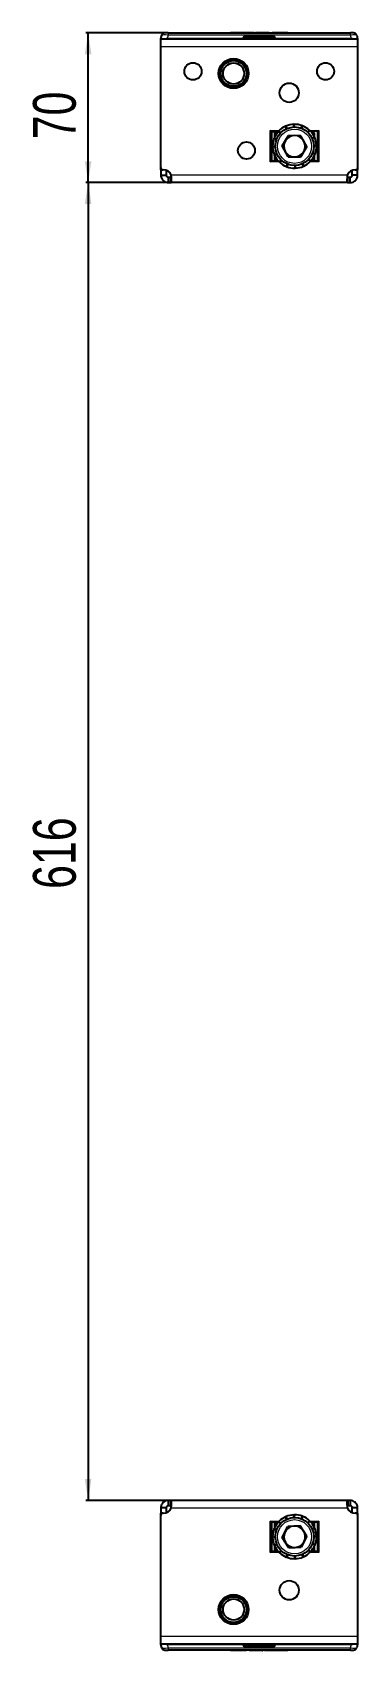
# Model space of a CAD drawing. Header units: millimetres. Extents: x 0 to 3457, y -608 to 599.
# Drawn here: x 3 to 155, y -608 to 148 of the extents above; entities that cross this region are included whole.
import ezdxf

# ---------------------------------------------------------------- set-up
doc = ezdxf.new("R2010")
doc.units = ezdxf.units.MM
doc.layers.add('FORMAT', color=7, linetype='Continuous')
doc.styles.add('SLDTEXTSTYLE0', font='TXT', dxfattribs={"width": 0.75})
doc.dimstyles.new('SLDDIMSTYLE0', dxfattribs={"dimtxt": 20, "dimasz": 10, "dimexe": 0, "dimexo": 0.0625, "dimgap": 5, "dimtad": 2, "dimdec": 1, "dimrnd": 1e-09, "dimzin": 12, "dimdsep": 46, "dimtxsty": 'SLDTEXTSTYLE0', "dimsah": 1, "dimcen": 0.09, "dimadec": 0, "dimazin": 3, "dimtfac": 1, "dimtofl": 0, "dimtmove": 0, "dimatfit": 3, "dimfxl": 0, "dimfrac": 2, "dimtolj": 1, "dimtzin": 12, "dimarcsym": 0})

# ---------------------------------------------------------------- blocks, each defined once
blk = doc.blocks.new('_D_5')
at = {"layer": 'FORMAT'}
for p, q in [((65.28, 147.96), (28.38, 147.96)), ((29.38, 77.96), (29.38, 147.96)), ((67.96, 77.96), (28.38, 77.96))]:
    blk.add_line(p, q, dxfattribs=at)
for points in [[(29.38, 147.96), (27.84, 137.96), (30.92, 137.96)], [(29.38, 77.96), (30.92, 87.96), (27.84, 87.96)]]:
    blk.add_solid(points, dxfattribs=at)
at = {"layer": 'FORMAT', "insert": (3.6, 98.18), "char_height": 20, "attachment_point": 1, "rotation": 90, "style": 'SLDTEXTSTYLE0'}
blk.add_mtext('70', dxfattribs=at)
blk = doc.blocks.new('_D_6')
at = {"layer": 'FORMAT'}
for p, q in [((67.96, 77.96), (28.38, 77.96)), ((29.38, 77.96), (29.38, -538.04)), ((67.96, -538.04), (28.38, -538.04))]:
    blk.add_line(p, q, dxfattribs=at)
for points in [[(29.38, 77.96), (27.84, 67.96), (30.92, 67.96)], [(29.38, -538.04), (30.92, -528.04), (27.84, -528.04)]]:
    blk.add_solid(points, dxfattribs=at)
at = {"layer": 'FORMAT', "insert": (3.6, -252.21), "char_height": 20, "attachment_point": 1, "rotation": 90, "style": 'SLDTEXTSTYLE0'}
blk.add_mtext('616', dxfattribs=at)

msp = doc.modelspace()

# ---------------------------------------------------------------- linework, layer by layer
at = {"color": 7, "linetype": 'Continuous', "lineweight": 25}
for p, q in [((63.39, 145.16), (63.84, 146.85)), ((63.39, 144.96), (63.39, 145.16)), ((63.39, 141.46), (63.39, 144.96)), ((155.39, 144.96), (63.39, 144.96)), ((66.74, 147.96), (65.29, 147.96)), ((101.89, 145.16), (66.28, 145.16)), ((66.74, 147.96), (152.04, 147.96)), ((95.96, 148.16), (95.96, 147.96)), ((101.61, 148.16), (101.67, 148.16)), ((101.67, 148.16), (101.67, 147.96)), ((101.67, 148.16), (102.8, 148.16)), ((101.89, 145.66), (101.89, 145.16)), ((101.89, 144.96), (101.89, 145.16)), ((116.39, 146.16), (102.39, 146.16)), ((102.8, 148.16), (102.8, 147.96)), ((102.8, 148.16), (105.47, 148.16)), ((105.47, 148.16), (105.47, 147.96)), ((105.47, 148.16), (106.96, 148.16)), ((106.96, 148.16), (106.96, 147.96)), ((107.77, 148.19), (107.77, 147.96)), ((111.24, 148.16), (114.07, 148.16)), ((114.07, 148.16), (114.07, 147.96)), ((115.21, 148.16), (115.21, 147.96)), ((115.46, 148.16), (115.46, 147.96)), ((116.7, 148.16), (116.7, 147.96)), ((116.89, 145.16), (116.89, 145.66)), ((152.49, 145.16), (116.89, 145.16)), ((116.89, 144.96), (116.89, 145.16)), ((117.13, 148.16), (122.38, 148.16)), ((122.81, 148.16), (122.81, 147.96)), ((153.48, 147.96), (152.04, 147.96)), ((154.93, 146.85), (155.39, 145.16)), ((155.39, 145.16), (155.39, 144.96)), ((155.39, 144.96), (155.39, 141.46)), ((63.39, 84.86), (63.39, 141.46)), ((155.39, 141.46), (155.39, 84.86)), ((114.89, 101.96), (114.54, 102.31)), ((118.4, 101.96), (114.89, 101.96)), ((114.89, 101.96), (114.89, 87.96)), ((115.24, 101.61), (114.89, 101.96)), ((117.44, 98.08), (116.27, 98.52)), ((116.36, 98.75), (117.49, 98.2)), ((116.64, 99.38), (116.64, 101.26)), ((117.8, 101.26), (116.64, 101.26)), ((119.28, 101.07), (118.36, 101.92)), ((118.54, 102.1), (119.37, 101.17)), ((118.89, 101.71), (118.89, 101.44)), ((120.11, 95.09), (123.12, 100.03)), ((122.12, 103.14), (121.6, 104.27)), ((121.83, 104.37), (122.24, 103.19)), ((128.89, 99.89), (123.12, 100.03)), ((125.54, 103.95), (125.49, 105.2)), ((125.74, 105.21), (125.66, 103.96)), ((131.66, 94.83), (128.89, 99.89)), ((129.01, 103.4), (129.44, 104.57)), ((129.67, 104.49), (129.12, 103.36)), ((132, 101.57), (132.85, 102.48)), ((133.03, 102.31), (132.09, 101.48)), ((136.89, 101.96), (133.37, 101.96)), ((135.14, 101.26), (133.97, 101.26)), ((134.06, 98.72), (135.2, 99.25)), ((135.3, 99.02), (134.11, 98.61)), ((135.14, 99.38), (135.14, 101.26)), ((137.24, 102.31), (136.89, 101.96)), ((136.89, 101.96), (136.89, 87.96)), ((115.64, 94.82), (116.89, 94.74)), ((116.89, 94.61), (115.64, 94.57)), ((116.47, 90.9), (117.66, 91.31)), ((117.71, 91.2), (116.57, 90.68)), ((122.88, 90.03), (120.11, 95.09)), ((131.66, 94.83), (128.66, 89.9)), ((135.41, 91.17), (134.28, 91.72)), ((134.33, 91.84), (135.5, 91.41)), ((134.88, 95.31), (136.13, 95.36)), ((136.13, 95.11), (134.88, 95.18)), ((63.39, 83.96), (63.39, 84.86)), ((63.39, 83.96), (63.39, 81.46)), ((65.89, 83.74), (65.89, 81.46)), ((114.89, 87.96), (114.54, 87.61)), ((115.24, 88.31), (114.89, 87.96)), ((114.89, 87.96), (118.4, 87.96)), ((116.64, 88.66), (116.64, 90.54)), ((116.64, 88.66), (117.8, 88.66)), ((118.74, 87.61), (119.68, 88.44)), ((119.77, 88.36), (118.92, 87.44)), ((122.1, 85.44), (122.65, 86.56)), ((122.77, 86.52), (122.33, 85.35)), ((122.88, 90.03), (128.66, 89.9)), ((126.03, 84.71), (126.11, 85.96)), ((126.23, 85.97), (126.28, 84.72)), ((129.94, 85.55), (129.53, 86.73)), ((129.65, 86.78), (130.17, 85.65)), ((133.24, 87.82), (132.4, 88.76)), ((132.49, 88.85), (133.41, 88)), ((132.89, 88.21), (132.89, 88.48)), ((136.89, 87.96), (133.37, 87.96)), ((133.97, 88.66), (135.14, 88.66)), ((135.14, 88.66), (135.14, 90.54)), ((136.89, 87.96), (136.54, 88.31)), ((137.24, 87.61), (136.89, 87.96)), ((152.89, 81.46), (152.89, 83.74)), ((155.39, 84.86), (155.39, 83.96)), ((155.39, 81.46), (155.39, 83.96)), ((63.39, 81.46), (65.89, 81.46)), ((66.89, 80.46), (67.97, 80.46)), ((66.89, 77.96), (66.89, 80.46)), ((66.89, 77.96), (67.97, 77.96)), ((67.97, 77.96), (67.97, 80.46)), ((150.8, 77.96), (67.97, 77.96)), ((150.8, 77.96), (150.8, 80.46)), ((150.8, 80.46), (151.89, 80.46)), ((150.8, 77.96), (151.89, 77.96)), ((151.89, 77.96), (151.89, 80.46)), ((155.39, 81.46), (152.89, 81.46)), ((65.89, -541.54), (63.39, -541.54)), ((63.39, -541.54), (63.39, -544.04)), ((63.39, -544.94), (63.39, -544.04)), ((65.89, -541.54), (65.89, -543.82)), ((66.89, -540.54), (66.89, -538.04)), ((67.97, -538.04), (66.89, -538.04)), ((67.97, -540.54), (66.89, -540.54)), ((150.8, -538.04), (67.97, -538.04)), ((67.97, -540.54), (67.97, -538.04)), ((150.8, -538.04), (150.8, -540.54)), ((151.89, -538.04), (150.8, -538.04)), ((151.89, -540.54), (150.8, -540.54)), ((151.89, -538.04), (151.89, -540.54)), ((155.39, -541.54), (152.89, -541.54)), ((152.89, -543.82), (152.89, -541.54)), ((155.39, -544.04), (155.39, -541.54)), ((155.39, -544.04), (155.39, -544.94)), ((63.39, -601.54), (63.39, -544.94)), ((114.89, -548.04), (114.54, -547.69)), ((114.89, -548.04), (114.89, -562.04)), ((118.4, -548.04), (114.89, -548.04)), ((115.24, -548.39), (114.89, -548.04)), ((117.47, -551.84), (116.3, -551.4)), ((116.4, -551.16), (117.52, -551.72)), ((116.64, -550.62), (116.64, -548.74)), ((117.8, -548.74), (116.64, -548.74)), ((119.34, -548.87), (118.43, -548.01)), ((118.54, -548.04), (118.46, -548.04)), ((118.6, -547.83), (119.42, -548.77)), ((118.89, -548.29), (118.89, -548.44)), ((119.47, -548.73), (118.89, -548.4)), ((119.46, -548.74), (119.2, -548.74)), ((120.12, -555.34), (122.74, -550.2)), ((122.2, -546.83), (121.69, -545.69)), ((121.92, -545.59), (122.31, -546.78)), ((128.51, -549.89), (122.74, -550.2)), ((125.62, -546.04), (125.58, -544.79)), ((125.83, -544.79), (125.75, -546.04)), ((131.65, -554.74), (128.51, -549.89)), ((129.08, -546.63), (129.53, -545.46)), ((129.76, -545.55), (129.2, -546.67)), ((132.06, -548.49), (132.92, -547.58)), ((133.1, -547.75), (132.15, -548.58)), ((133.37, -548.04), (136.89, -548.04)), ((135.14, -548.74), (133.97, -548.74)), ((134.1, -551.35), (135.24, -550.84)), ((135.34, -551.07), (134.15, -551.47)), ((135.14, -550.62), (135.14, -548.74)), ((136.89, -548.04), (136.54, -548.39)), ((137.24, -547.69), (136.89, -548.04)), ((136.89, -548.04), (136.89, -562.04)), ((155.39, -544.94), (155.39, -601.54)), ((115.64, -555.09), (116.89, -555.18)), ((116.89, -555.3), (115.64, -555.34)), ((116.44, -559.01), (117.63, -558.61)), ((117.68, -558.73), (116.54, -559.24)), ((116.64, -561.34), (116.64, -559.46)), ((123.27, -560.18), (120.12, -555.34)), ((131.65, -554.74), (129.03, -559.88)), ((135.38, -558.91), (134.25, -558.35)), ((134.3, -558.24), (135.47, -558.68)), ((134.88, -554.77), (136.13, -554.74)), ((136.14, -554.99), (134.88, -554.9)), ((135.14, -561.34), (135.14, -559.46)), ((114.89, -562.04), (114.54, -562.39)), ((115.24, -561.69), (114.89, -562.04)), ((114.89, -562.04), (118.4, -562.04)), ((116.64, -561.34), (117.8, -561.34)), ((118.67, -562.32), (119.62, -561.5)), ((119.71, -561.59), (118.85, -562.5)), ((122.01, -564.53), (122.57, -563.41)), ((122.69, -563.45), (122.24, -564.62)), ((123.27, -560.18), (129.03, -559.88)), ((125.94, -565.29), (126.03, -564.04)), ((126.15, -564.04), (126.19, -565.28)), ((129.86, -564.49), (129.46, -563.3)), ((129.57, -563.25), (130.09, -564.39)), ((132.3, -561.35), (132.89, -561.68)), ((132.31, -561.34), (132.57, -561.34)), ((133.17, -562.25), (132.35, -561.3)), ((132.43, -561.21), (133.34, -562.07)), ((132.89, -561.79), (132.89, -561.64)), ((133.31, -562.04), (133.24, -562.04)), ((136.89, -562.04), (133.37, -562.04)), ((133.97, -561.34), (135.14, -561.34)), ((136.89, -562.04), (136.54, -561.69)), ((137.24, -562.39), (136.89, -562.04)), ((63.39, -605.04), (63.39, -601.54)), ((63.39, -605.24), (63.39, -605.04)), ((63.39, -605.04), (155.39, -605.04)), ((101.89, -605.04), (101.89, -605.24)), ((116.89, -605.04), (116.89, -605.24)), ((155.39, -601.54), (155.39, -605.04)), ((155.39, -605.04), (155.39, -605.24)), ((63.84, -606.93), (63.39, -605.24)), ((65.29, -608.04), (66.74, -608.04)), ((66.28, -605.24), (101.89, -605.24)), ((152.04, -608.04), (66.74, -608.04)), ((95.96, -608.24), (95.96, -608.04)), ((101.64, -608.24), (96.39, -608.24)), ((101.89, -605.24), (101.89, -605.74)), ((102.07, -608.24), (102.07, -608.04)), ((102.39, -606.24), (116.39, -606.24)), ((103.31, -608.24), (103.31, -608.04)), ((103.56, -608.24), (103.56, -608.04)), ((104.7, -608.24), (104.7, -608.04)), ((107.53, -608.24), (104.7, -608.24)), ((111, -608.26), (111, -608.04)), ((111.81, -608.24), (111.81, -608.04)), ((113.3, -608.24), (111.81, -608.24)), ((113.3, -608.24), (113.3, -608.04)), ((115.97, -608.24), (113.3, -608.24)), ((115.97, -608.24), (115.97, -608.04)), ((117.1, -608.24), (115.97, -608.24)), ((116.89, -605.74), (116.89, -605.24)), ((116.89, -605.24), (152.49, -605.24)), ((117.1, -608.24), (117.1, -608.04)), ((117.16, -608.24), (117.1, -608.24)), ((122.81, -608.24), (122.81, -608.04)), ((152.04, -608.04), (153.48, -608.04)), ((155.39, -605.24), (154.93, -606.93))]:
    msp.add_line(p, q, dxfattribs=at)
at = {"color": 8, "linetype": 'Continuous', "lineweight": 18}
for p, q in [((66.74, 146.85), (66.28, 145.16)), ((66.74, 147.96), (66.74, 146.85)), ((152.04, 146.85), (66.74, 146.85)), ((98.07, 148.16), (98.07, 147.96)), ((102.39, 145.66), (101.89, 145.66)), ((102.39, 145.66), (102.39, 146.16)), ((102.39, 145.66), (102.39, 144.96)), ((116.39, 145.66), (102.39, 145.66)), ((108.88, 148.16), (108.88, 147.96)), ((111.24, 148.16), (111.24, 147.96)), ((116.39, 145.66), (116.39, 146.16)), ((116.39, 145.66), (116.89, 145.66)), ((116.39, 144.96), (116.39, 145.66)), ((117.13, 148.16), (117.13, 147.96)), ((122.38, 148.16), (122.38, 147.96)), ((152.04, 146.85), (152.04, 147.96)), ((152.49, 145.16), (152.04, 146.85)), ((155.39, 141.46), (63.39, 141.46)), ((114.54, 87.61), (114.54, 102.31)), ((114.54, 102.31), (118.74, 102.31)), ((118.09, 101.61), (115.24, 101.61)), ((115.24, 101.61), (115.24, 88.31)), ((132.69, 102.31), (133.03, 102.31)), ((133.03, 102.31), (137.24, 102.31)), ((136.54, 88.31), (136.54, 101.96)), ((137.24, 102.31), (137.24, 87.61)), ((63.95, 83.96), (63.39, 83.96)), ((118.74, 87.61), (114.54, 87.61)), ((115.24, 88.31), (118.09, 88.31)), ((119.08, 87.61), (118.74, 87.61)), ((137.24, 87.61), (133.03, 87.61)), ((133.69, 88.31), (136.54, 88.31)), ((155.39, 83.96), (154.83, 83.96)), ((150.55, 81.46), (68.22, 81.46)), ((63.39, -544.04), (63.95, -544.04)), ((68.22, -541.54), (150.55, -541.54)), ((154.83, -544.04), (155.39, -544.04)), ((114.54, -547.69), (118.74, -547.69)), ((114.54, -562.39), (114.54, -547.69)), ((118.09, -548.39), (115.24, -548.39)), ((115.24, -548.39), (115.24, -561.69)), ((132.82, -547.69), (137.24, -547.69)), ((136.54, -548.39), (133.69, -548.39)), ((136.54, -561.69), (136.54, -548.39)), ((137.24, -547.69), (137.24, -562.39)), ((118.96, -562.39), (114.54, -562.39)), ((115.24, -561.69), (118.09, -561.69)), ((137.24, -562.39), (133.03, -562.39)), ((133.69, -561.69), (136.54, -561.69)), ((63.39, -601.54), (155.39, -601.54)), ((102.39, -605.04), (102.39, -605.74)), ((116.39, -605.74), (116.39, -605.04)), ((66.28, -605.24), (66.74, -606.93)), ((66.74, -606.93), (152.04, -606.93)), ((66.74, -606.93), (66.74, -608.04)), ((96.39, -608.24), (96.39, -608.04)), ((101.64, -608.24), (101.64, -608.04)), ((102.39, -605.74), (101.89, -605.74)), ((102.39, -605.74), (102.39, -606.24)), ((102.39, -605.74), (116.39, -605.74)), ((107.53, -608.24), (107.53, -608.04)), ((109.89, -608.24), (109.89, -608.04)), ((116.39, -605.74), (116.89, -605.74)), ((116.39, -605.74), (116.39, -606.24)), ((120.7, -608.24), (120.7, -608.04)), ((152.04, -606.93), (152.49, -605.24)), ((152.04, -608.04), (152.04, -606.93))]:
    msp.add_line(p, q, dxfattribs=at)
at = {"color": 7, "linetype": 'Continuous', "lineweight": 25}
for centre, radius in [((78.39, 129.96), 4), ((97.39, 128.96), 7), ((97.39, 128.96), 6.5), ((97.39, 128.96), 6), ((97.39, 128.96), 4.93), ((140.39, 129.96), 4), ((123.39, 119.96), 4.5), ((125.89, 94.96), 9), ((103.39, 92.96), 4), ((125.89, -555.04), 9), ((97.39, -589.04), 7), ((123.39, -580.04), 4.5), ((97.39, -589.04), 6.5), ((97.39, -589.04), 6), ((97.39, -589.04), 4.93)]:
    msp.add_circle(centre, radius, dxfattribs=at)
at = {"color": 8, "linetype": 'Continuous', "lineweight": 18}
for centre, radius in [((97.39, 128.96), 6.25), ((125.89, 94.96), 8), ((125.89, -555.04), 8), ((97.39, -589.04), 6.25)]:
    msp.add_circle(centre, radius, dxfattribs=at)
at = {"color": 7, "linetype": 'Continuous', "lineweight": 25}
for centre, radius, start, end in [((65.29, 146.46), 1.5, 90, 165), ((102.39, 145.66), 0.5, 90, 180), ((116.39, 145.66), 0.5, 0, 90), ((153.48, 146.46), 1.5, 15, 90), ((125.89, 94.96), 10.25, 159.71037, 180.81447), ((125.89, 94.96), 10.25, 137.21037, 158.31447), ((125.89, 94.96), 10.25, 114.71037, 135.81447), ((125.89, 94.96), 5, 88.67841, 148.67841), ((125.89, 94.96), 10.25, 92.21037, 113.31447), ((125.89, 94.96), 10.25, 69.71037, 90.81447), ((125.89, 94.96), 5, 28.67841, 88.67841), ((125.89, 94.96), 10.25, 47.21037, 68.31447), ((125.89, 94.96), 10.25, 24.71037, 45.81447), ((125.89, 94.96), 10.25, 2.21037, 23.31447), ((125.89, 94.96), 10.25, 182.21037, 203.31447), ((125.89, 94.96), 5, 148.67841, 208.67841), ((125.89, 94.96), 5, 208.67841, 268.67841), ((125.89, 94.96), 5, 268.67841, 328.67841), ((125.89, 94.96), 5, 328.67841, 28.67841), ((125.89, 94.96), 10.25, 317.21037, 338.31447), ((125.89, 94.96), 10.25, 339.71037, 0.81447), ((64.39, 84.86), 1, 180, 276.37937), ((64.89, 80.39), 3.5, 17.82529, 96.37937), ((125.89, 94.96), 10.25, 204.71037, 225.81447), ((125.89, 94.96), 10.25, 227.21037, 248.31447), ((125.89, 94.96), 10.25, 249.71037, 270.81447), ((125.89, 94.96), 10.25, 272.21037, 293.31447), ((125.89, 94.96), 10.25, 294.71037, 315.81447), ((153.89, 80.39), 3.5, 83.62063, 162.17471), ((154.39, 84.86), 1, 263.62063, 0), ((64.39, -544.94), 1, 83.62063, 180), ((64.89, -540.47), 3.5, 263.62063, 342.17471), ((153.89, -540.47), 3.5, 197.82529, 276.37937), ((154.39, -544.94), 1, 360, 96.37937), ((125.89, -555.04), 10.25, 159.18676, 180.29086), ((125.89, -555.04), 10.25, 136.68676, 157.79086), ((125.89, -555.04), 10.25, 114.18676, 135.29086), ((125.89, -555.04), 5, 93.0175, 153.0175), ((125.89, -555.04), 10.25, 91.68676, 112.79086), ((125.89, -555.04), 5, 33.0175, 93.0175), ((125.89, -555.04), 10.25, 69.18676, 90.29086), ((125.89, -555.04), 10.25, 46.68676, 67.79086), ((125.89, -555.04), 10.25, 24.18676, 45.29086), ((125.89, -555.04), 10.25, 1.68676, 22.79086), ((125.89, -555.04), 10.25, 181.68676, 202.79086), ((125.89, -555.04), 10.25, 204.18676, 225.29086), ((125.89, -555.04), 5, 153.0175, 213.0175), ((125.89, -555.04), 5, 213.0175, 273.0175), ((125.89, -555.04), 5, 273.0175, 333.0175), ((125.89, -555.04), 5, 333.0175, 33.0175), ((125.89, -555.04), 10.25, 316.68676, 337.79086), ((125.89, -555.04), 10.25, 339.18676, 0.29086), ((125.89, -555.04), 10.25, 226.68676, 247.79086), ((125.89, -555.04), 10.25, 249.18676, 270.29086), ((125.89, -555.04), 10.25, 271.68676, 292.79086), ((125.89, -555.04), 10.25, 294.18676, 315.29086), ((65.29, -606.54), 1.5, 195, 270), ((102.39, -605.74), 0.5, 180, 270), ((116.39, -605.74), 0.5, 270, 0), ((153.48, -606.54), 1.5, 270, 345)]:
    msp.add_arc(centre, radius, start, end, dxfattribs=at)
at = {"color": 8, "linetype": 'Continuous', "lineweight": 18}
for centre, major_axis, start_param, end_param in [((66.84, 146.46), (3, -0.38), 1.621093, 3.124852), ((151.93, 146.46), (3, 0.38), 0.016741, 1.520499), ((66.84, -606.54), (3, 0.38), 3.158333, 4.662092), ((151.93, -606.54), (3, -0.38), 4.762686, 6.266445)]:
    msp.add_ellipse(centre, major_axis=major_axis, ratio=0.123038, start_param=start_param, end_param=end_param, dxfattribs=at)
at = {"color": 7, "linetype": 'Continuous', "lineweight": 25}
for centre, major_axis, start_param, end_param in [((63.39, 133.57), (3.1, 11.57), 0.067037, 0.253072), ((155.39, 133.57), (-3.1, 11.57), 6.030113, 6.216148), ((63.39, -593.65), (3.1, -11.57), 6.030113, 6.216148), ((155.39, -593.65), (-3.1, -11.57), 0.067037, 0.253072)]:
    msp.add_ellipse(centre, major_axis=major_axis, ratio=0.250563, start_param=start_param, end_param=end_param, dxfattribs=at)
for points, knots in [([(95.96, 148.16), (96.33, 148.16), (97.02, 148.16), (97.74, 148.16), (98.07, 148.16)], [0, 0, 0, 0, 0.5368, 1, 1, 1, 1]), ([(98.07, 148.16), (98.57, 148.16), (99.51, 148.16), (100.7, 148.16), (101.42, 148.16), (101.6, 148.16), (101.61, 148.16)], [0, 0, 0, 0, 0.381983, 0.713352, 0.984017, 1, 1, 1, 1]), ([(107.79, 148.16), (107.78, 148.16), (107.76, 148.16), (107.91, 148.16), (108.28, 148.16), (108.67, 148.16), (108.88, 148.16)], [0, 0, 0, 0, 0.0616147, 0.3330353, 0.6373994, 1, 1, 1, 1]), ([(108.88, 148.16), (109.04, 148.16), (109.4, 148.16), (110.2, 148.16), (110.83, 148.16), (111.24, 148.16)], [0, 0, 0, 0, 0.216742, 0.489643, 1, 1, 1, 1]), ([(115.46, 148.16), (115.52, 148.16), (115.62, 148.16), (115.93, 148.16), (116.21, 148.16), (116.41, 148.16), (116.48, 148.16)], [0, 0, 0, 0, 0.255277, 0.538303, 0.854078, 1, 1, 1, 1]), ([(115.64, 148.16), (115.75, 148.16), (116, 148.16), (116.3, 148.16), (116.48, 148.16), (116.48, 148.16)], [0, 0, 0, 0, 0.466249, 0.997338, 1, 1, 1, 1]), ([(116.7, 148.16), (116.71, 148.16), (116.72, 148.16), (116.84, 148.16), (116.98, 148.16), (117.08, 148.16), (117.13, 148.16)], [0, 0, 0, 0, 0.285248, 0.560563, 0.777151, 1, 1, 1, 1]), ([(122.38, 148.16), (122.44, 148.16), (122.57, 148.16), (122.71, 148.16), (122.8, 148.16), (122.81, 148.16), (122.81, 148.16)], [0, 0, 0, 0, 0.281303, 0.555629, 0.773878, 1, 1, 1, 1]), ([(116.27, 98.52), (116.29, 98.55), (116.31, 98.61), (116.34, 98.69), (116.35, 98.73), (116.36, 98.75)], [0, 0, 0, 0, 0.499981, 0.749988, 1, 1, 1, 1]), ([(118.36, 101.92), (118.39, 101.95), (118.43, 102), (118.49, 102.06), (118.52, 102.09), (118.54, 102.1)], [0, 0, 0, 0, 0.499981, 0.749988, 1, 1, 1, 1]), ([(121.6, 104.27), (121.64, 104.29), (121.7, 104.32), (121.77, 104.35), (121.81, 104.37), (121.83, 104.37)], [0, 0, 0, 0, 0.499981, 0.749988, 1, 1, 1, 1]), ([(125.49, 105.2), (125.53, 105.2), (125.59, 105.21), (125.68, 105.21), (125.72, 105.21), (125.74, 105.21)], [0, 0, 0, 0, 0.499981, 0.749988, 1, 1, 1, 1]), ([(129.44, 104.57), (129.48, 104.56), (129.54, 104.54), (129.62, 104.51), (129.65, 104.49), (129.67, 104.49)], [0, 0, 0, 0, 0.499981, 0.749988, 1, 1, 1, 1]), ([(132.85, 102.48), (132.88, 102.45), (132.92, 102.41), (132.99, 102.35), (133.02, 102.33), (133.03, 102.31)], [0, 0, 0, 0, 0.499981, 0.749988, 1, 1, 1, 1]), ([(135.2, 99.25), (135.21, 99.21), (135.24, 99.15), (135.27, 99.07), (135.29, 99.04), (135.3, 99.02)], [0, 0, 0, 0, 0.499981, 0.749988, 1, 1, 1, 1]), ([(115.64, 94.57), (115.64, 94.61), (115.64, 94.67), (115.64, 94.75), (115.64, 94.79), (115.64, 94.82)], [0, 0, 0, 0, 0.499981, 0.749988, 1, 1, 1, 1]), ([(116.57, 90.68), (116.56, 90.71), (116.53, 90.77), (116.5, 90.85), (116.48, 90.88), (116.47, 90.9)], [0, 0, 0, 0, 0.499981, 0.749988, 1, 1, 1, 1]), ([(135.5, 91.41), (135.49, 91.37), (135.46, 91.31), (135.43, 91.23), (135.42, 91.19), (135.41, 91.17)], [0, 0, 0, 0, 0.499981, 0.749988, 1, 1, 1, 1]), ([(136.13, 95.36), (136.13, 95.31), (136.13, 95.25), (136.13, 95.17), (136.13, 95.13), (136.13, 95.11)], [0, 0, 0, 0, 0.499981, 0.749988, 1, 1, 1, 1]), ([(118.92, 87.44), (118.89, 87.47), (118.85, 87.51), (118.79, 87.57), (118.76, 87.6), (118.74, 87.61)], [0, 0, 0, 0, 0.499981, 0.749988, 1, 1, 1, 1]), ([(122.33, 85.35), (122.29, 85.36), (122.23, 85.38), (122.16, 85.41), (122.12, 85.43), (122.1, 85.44)], [0, 0, 0, 0, 0.499981, 0.749988, 1, 1, 1, 1]), ([(126.28, 84.72), (126.24, 84.72), (126.18, 84.71), (126.09, 84.71), (126.05, 84.71), (126.03, 84.71)], [0, 0, 0, 0, 0.4999808, 0.7499881, 1, 1, 1, 1]), ([(130.17, 85.65), (130.13, 85.63), (130.08, 85.61), (130, 85.57), (129.96, 85.56), (129.94, 85.55)], [0, 0, 0, 0, 0.499981, 0.749988, 1, 1, 1, 1]), ([(133.41, 88), (133.38, 87.97), (133.34, 87.92), (133.28, 87.86), (133.25, 87.83), (133.24, 87.82)], [0, 0, 0, 0, 0.499981, 0.749988, 1, 1, 1, 1]), ([(63.39, 81.46), (63.41, 81.14), (63.46, 80.55), (63.86, 79.61), (64.57, 78.74), (65.67, 78.08), (66.47, 78), (66.89, 77.96)], [0, 0, 0, 0, 0.17084, 0.319217, 0.548103, 0.767822, 1, 1, 1, 1]), ([(65.89, 81.46), (65.89, 81.37), (65.91, 81.2), (66, 80.98), (66.11, 80.82), (66.24, 80.69), (66.38, 80.59), (66.61, 80.48), (66.77, 80.47), (66.89, 80.46)], [0, 0, 0, 0, 0.154359, 0.287283, 0.400435, 0.496544, 0.604314, 0.723151, 1, 1, 1, 1]), ([(67.97, 77.96), (68.03, 77.98), (68.13, 78.01), (68.27, 78.29), (68.37, 78.75), (68.39, 79.38), (68.37, 80), (68.32, 80.7), (68.25, 81.2), (68.22, 81.46)], [0, 0, 0, 0, 0.144067, 0.271276, 0.474907, 0.597997, 0.726338, 0.860245, 1, 1, 1, 1]), ([(150.55, 81.46), (150.52, 81.17), (150.47, 80.61), (150.4, 79.71), (150.38, 78.83), (150.51, 78.1), (150.7, 78.01), (150.8, 77.96)], [0, 0, 0, 0, 0.16069, 0.301312, 0.521951, 0.753573, 1, 1, 1, 1]), ([(151.89, 80.46), (152.01, 80.47), (152.23, 80.49), (152.49, 80.65), (152.67, 80.83), (152.79, 81.01), (152.87, 81.23), (152.88, 81.38), (152.89, 81.46)], [0, 0, 0, 0, 0.296302, 0.497469, 0.615497, 0.73607, 0.863114, 1, 1, 1, 1]), ([(151.89, 77.96), (152.34, 78.01), (153.15, 78.1), (154.06, 78.67), (154.65, 79.27), (155.05, 79.9), (155.33, 80.65), (155.37, 81.18), (155.39, 81.46)], [0, 0, 0, 0, 0.254149, 0.448213, 0.574908, 0.708872, 0.850468, 1, 1, 1, 1]), ([(66.89, -538.04), (66.43, -538.09), (65.62, -538.18), (64.71, -538.75), (64.12, -539.35), (63.72, -539.98), (63.44, -540.72), (63.4, -541.26), (63.39, -541.54)], [0, 0, 0, 0, 0.254149, 0.448213, 0.574908, 0.708872, 0.850468, 1, 1, 1, 1]), ([(66.89, -540.54), (66.76, -540.55), (66.55, -540.57), (66.28, -540.73), (66.1, -540.91), (65.98, -541.09), (65.9, -541.31), (65.89, -541.46), (65.89, -541.54)], [0, 0, 0, 0, 0.296302, 0.497469, 0.615497, 0.73607, 0.863114, 1, 1, 1, 1]), ([(68.22, -541.54), (68.25, -541.24), (68.3, -540.69), (68.37, -539.79), (68.4, -538.91), (68.26, -538.18), (68.07, -538.09), (67.97, -538.04)], [0, 0, 0, 0, 0.16069, 0.3013121, 0.5219513, 0.7535732, 1, 1, 1, 1]), ([(150.8, -538.04), (150.75, -538.06), (150.65, -538.09), (150.5, -538.37), (150.4, -538.83), (150.38, -539.46), (150.4, -540.08), (150.46, -540.78), (150.52, -541.28), (150.55, -541.54)], [0, 0, 0, 0, 0.1440667, 0.2712756, 0.4749075, 0.5979974, 0.7263376, 0.8602454, 1, 1, 1, 1]), ([(155.39, -541.54), (155.36, -541.22), (155.31, -540.63), (154.92, -539.69), (154.2, -538.82), (153.11, -538.16), (152.3, -538.08), (151.89, -538.04)], [0, 0, 0, 0, 0.17084, 0.319217, 0.548103, 0.767822, 1, 1, 1, 1]), ([(152.89, -541.54), (152.88, -541.45), (152.87, -541.28), (152.77, -541.06), (152.66, -540.89), (152.53, -540.77), (152.39, -540.67), (152.16, -540.56), (152, -540.55), (151.89, -540.54)], [0, 0, 0, 0, 0.154359, 0.287283, 0.400435, 0.496544, 0.604314, 0.723151, 1, 1, 1, 1]), ([(116.3, -551.4), (116.32, -551.36), (116.34, -551.3), (116.37, -551.22), (116.39, -551.18), (116.4, -551.16)], [0, 0, 0, 0, 0.499981, 0.749988, 1, 1, 1, 1]), ([(118.43, -548.01), (118.46, -547.98), (118.5, -547.93), (118.56, -547.87), (118.59, -547.84), (118.6, -547.83)], [0, 0, 0, 0, 0.499981, 0.749988, 1, 1, 1, 1]), ([(121.69, -545.69), (121.72, -545.67), (121.78, -545.65), (121.86, -545.61), (121.9, -545.6), (121.92, -545.59)], [0, 0, 0, 0, 0.499981, 0.749988, 1, 1, 1, 1]), ([(125.58, -544.79), (125.63, -544.79), (125.69, -544.79), (125.77, -544.79), (125.81, -544.79), (125.83, -544.79)], [0, 0, 0, 0, 0.499981, 0.749988, 1, 1, 1, 1]), ([(129.53, -545.46), (129.57, -545.47), (129.63, -545.5), (129.7, -545.53), (129.74, -545.54), (129.76, -545.55)], [0, 0, 0, 0, 0.499981, 0.749988, 1, 1, 1, 1]), ([(132.92, -547.58), (132.95, -547.61), (132.99, -547.65), (133.05, -547.71), (133.08, -547.74), (133.1, -547.75)], [0, 0, 0, 0, 0.499981, 0.749988, 1, 1, 1, 1]), ([(135.24, -550.84), (135.25, -550.88), (135.28, -550.93), (135.31, -551.01), (135.33, -551.05), (135.34, -551.07)], [0, 0, 0, 0, 0.4999808, 0.7499881, 1, 1, 1, 1]), ([(115.64, -555.34), (115.64, -555.3), (115.64, -555.24), (115.64, -555.15), (115.64, -555.11), (115.64, -555.09)], [0, 0, 0, 0, 0.499981, 0.749988, 1, 1, 1, 1]), ([(116.54, -559.24), (116.52, -559.2), (116.49, -559.14), (116.46, -559.07), (116.44, -559.03), (116.44, -559.01)], [0, 0, 0, 0, 0.499981, 0.749988, 1, 1, 1, 1]), ([(135.47, -558.68), (135.45, -558.72), (135.43, -558.78), (135.4, -558.86), (135.38, -558.89), (135.38, -558.91)], [0, 0, 0, 0, 0.499981, 0.749988, 1, 1, 1, 1]), ([(136.13, -554.74), (136.13, -554.78), (136.13, -554.84), (136.14, -554.92), (136.14, -554.97), (136.14, -554.99)], [0, 0, 0, 0, 0.499981, 0.749988, 1, 1, 1, 1]), ([(118.85, -562.5), (118.82, -562.47), (118.78, -562.43), (118.72, -562.37), (118.69, -562.34), (118.67, -562.32)], [0, 0, 0, 0, 0.499981, 0.749988, 1, 1, 1, 1]), ([(122.24, -564.62), (122.2, -564.61), (122.15, -564.58), (122.07, -564.55), (122.03, -564.54), (122.01, -564.53)], [0, 0, 0, 0, 0.4999808, 0.7499881, 1, 1, 1, 1]), ([(126.19, -565.28), (126.15, -565.29), (126.08, -565.29), (126, -565.29), (125.96, -565.29), (125.94, -565.29)], [0, 0, 0, 0, 0.499981, 0.749988, 1, 1, 1, 1]), ([(130.09, -564.39), (130.05, -564.41), (129.99, -564.43), (129.91, -564.46), (129.88, -564.48), (129.86, -564.49)], [0, 0, 0, 0, 0.4999808, 0.7499881, 1, 1, 1, 1]), ([(133.34, -562.07), (133.32, -562.1), (133.27, -562.15), (133.21, -562.21), (133.19, -562.24), (133.17, -562.25)], [0, 0, 0, 0, 0.4999808, 0.7499881, 1, 1, 1, 1]), ([(96.39, -608.24), (96.33, -608.24), (96.2, -608.24), (96.06, -608.24), (95.97, -608.24), (95.96, -608.24), (95.96, -608.24)], [0, 0, 0, 0, 0.281303, 0.555629, 0.773878, 1, 1, 1, 1]), ([(102.07, -608.24), (102.06, -608.24), (102.05, -608.24), (101.93, -608.24), (101.79, -608.24), (101.69, -608.24), (101.64, -608.24)], [0, 0, 0, 0, 0.285248, 0.560563, 0.777151, 1, 1, 1, 1]), ([(103.31, -608.24), (103.26, -608.24), (103.15, -608.24), (102.85, -608.24), (102.56, -608.24), (102.36, -608.24), (102.29, -608.24)], [0, 0, 0, 0, 0.255277, 0.538303, 0.854078, 1, 1, 1, 1]), ([(103.13, -608.24), (103.02, -608.24), (102.77, -608.24), (102.47, -608.24), (102.29, -608.24), (102.29, -608.24)], [0, 0, 0, 0, 0.466249, 0.997338, 1, 1, 1, 1]), ([(109.89, -608.24), (109.74, -608.24), (109.38, -608.24), (108.58, -608.24), (107.94, -608.24), (107.53, -608.24)], [0, 0, 0, 0, 0.216742, 0.489643, 1, 1, 1, 1]), ([(110.98, -608.24), (110.99, -608.24), (111.02, -608.24), (110.86, -608.24), (110.49, -608.24), (110.1, -608.24), (109.89, -608.24)], [0, 0, 0, 0, 0.061615, 0.333035, 0.637399, 1, 1, 1, 1]), ([(120.7, -608.24), (120.2, -608.24), (119.27, -608.24), (118.07, -608.24), (117.35, -608.24), (117.17, -608.24), (117.16, -608.24)], [0, 0, 0, 0, 0.381983, 0.713352, 0.984017, 1, 1, 1, 1]), ([(122.81, -608.24), (122.44, -608.24), (121.75, -608.24), (121.04, -608.24), (120.7, -608.24)], [0, 0, 0, 0, 0.5368, 1, 1, 1, 1])]:
    msp.add_open_spline(points, degree=3, knots=knots, dxfattribs=at)
at = {"color": 8, "linetype": 'Continuous', "lineweight": 18}
for points, knots in [([(118.89, 101.71), (118.88, 101.71), (118.88, 101.71), (118.86, 101.7), (118.83, 101.68), (118.78, 101.66), (118.72, 101.64), (118.64, 101.62), (118.57, 101.61), (118.54, 101.61)], [0, 0, 0, 0, 0.114765, 0.239215, 0.374136, 0.520145, 0.663765, 0.791408, 1, 1, 1, 1]), ([(133.24, 88.31), (133.2, 88.31), (133.13, 88.3), (133.05, 88.28), (132.99, 88.26), (132.94, 88.24), (132.91, 88.22), (132.89, 88.21), (132.89, 88.21), (132.89, 88.21)], [0, 0, 0, 0, 0.208592, 0.336235, 0.479855, 0.625864, 0.760785, 0.885235, 1, 1, 1, 1]), ([(118.89, -548.29), (118.88, -548.29), (118.88, -548.29), (118.86, -548.3), (118.83, -548.32), (118.8, -548.33), (118.78, -548.34)], [0, 0, 0, 0, 0.223996, 0.466894, 0.730231, 1, 1, 1, 1]), ([(132.99, -561.74), (132.98, -561.75), (132.94, -561.76), (132.91, -561.78), (132.89, -561.79), (132.89, -561.79), (132.89, -561.79)], [0, 0, 0, 0, 0.269769, 0.533106, 0.776004, 1, 1, 1, 1])]:
    msp.add_open_spline(points, degree=3, knots=knots, dxfattribs=at)

# ---------------------------------------------------------------- dimensions: what is measured, and where the dimension line sits
at = {"layer": 'FORMAT'}
for base, p2, picture, middle in [((29.38, 147.96), (65.29, 147.96), '_D_5', (29.38, 112.96)), ((29.38, -538.04), (67.97, -538.04), '_D_6', (29.38, -230.04))]:
    dim = msp.add_linear_dim(base=base, p1=(67.97, 77.96), p2=p2, angle=90, dimstyle='SLDDIMSTYLE0', dxfattribs=at)
    dim.commit()
    dim.dimension.update_dxf_attribs({"geometry": picture, "text_midpoint": middle, "dimtype": 160})

doc.saveas('drawing.dxf')
